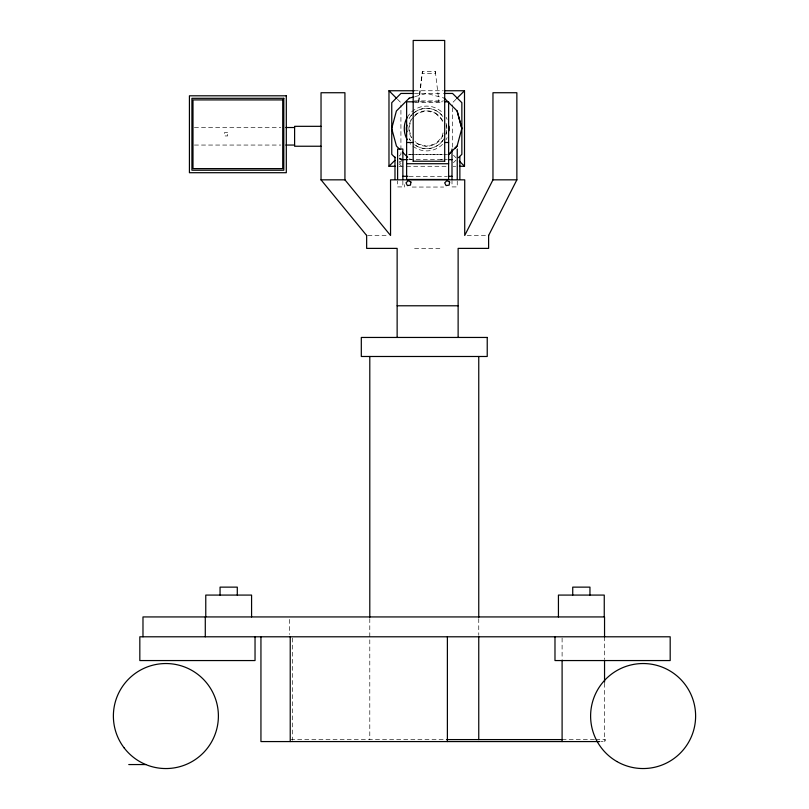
<?xml version="1.0" encoding="UTF-8"?>
<svg xmlns="http://www.w3.org/2000/svg" width="809" height="809" viewBox="0 0 809 809"><rect width="100%" height="100%" fill="white"/><g stroke="black" fill="none" stroke-linecap="round" stroke-linejoin="round"><path stroke-width="0.61" stroke-dasharray="4.04 3.03" d="M418.931 101.803L422.51 71.607M418.445 101.803L422.338 71.607L435.555 71.607L435.555 73.417L422.328 73.417M443.059 132.919L441.876 137.348L435.404 143.84L426.545 146.227L417.677 143.86L415.017 141.201M413.591 117.214L411.154 119.651L408.788 128.52L411.468 137.672M414.4 116.405L417.636 113.159L426.505 110.782L435.454 113.149M399.211 156.046L400.92 154.337L400.92 105.21M455.983 99.274L452.565 102.692L452.565 106.475M453.414 162.71L455.942 160.202M399.707 161.557L401.81 160.93M415.047 96.595L426.768 93.45L444.262 98.132M440.804 159.778L443.17 159.151M409.253 158.867L411.629 159.494M414.157 90.75L443.11 90.75M414.461 93.45L442.735 93.45M414.451 100.892L443.433 100.892M413.187 101.803L442.452 101.803M414.774 102.692L442.493 102.692M194.433 127.519L280.834 127.519M194.433 145.054L280.834 145.054M408.474 154.337L410.992 154.337M412.256 154.337L442.493 154.337M443.747 154.337L447.529 154.337M409.101 154.539L444.93 154.539M409.162 159.626L446.952 159.626M399.049 166.28L405.339 166.28M406.603 166.28L446.881 166.28M453.182 166.28L455.7 166.28M409.162 176.311L446.952 176.311M412.206 187.051L443.656 187.051M367.903 235.348L387.936 235.348M467.238 235.48L487.362 235.348M414.602 248.383L440.662 248.383M290.623 739.588L446.578 739.588M562.103 739.588L594.564 739.588M595.808 739.588L605.547 739.588L605.547 741.57L600.804 741.57M399.707 158.827L401.81 159.363M399.707 159.221L401.81 160.152M399.707 158.038L401.81 159.1M399.363 158.281L401.112 159.575M435.363 113.149L441.856 119.631L443.059 124.111M397.502 99.274L400.92 102.692M453.424 155.197L455.983 157.755M399.252 161.871L400.92 163.549M399.11 163.762L401.355 166.128M435.343 71.607L438.953 101.803M604.545 636.794L604.545 659.517M604.545 683.261L604.545 741.57M562.103 638.048L562.103 659.517M478.756 618.612L478.756 634.994M457.247 180.973L457.247 186.919L451.998 186.919L451.998 180.973M452.565 107.728L452.565 148.037M404.662 184.644L404.662 187.051M402.862 180.973L402.862 186.919L397.613 186.919L397.613 180.973M369.794 618.612L369.794 739.588M292.312 638.058L292.312 740.316M289.369 619.431L289.369 634.448M447.124 137.641A22.399 22.399 0 0 1 446.083 139.684M442.533 144.326A22.399 22.399 0 0 1 410.021 143.486M407.271 117.315A22.399 22.399 0 0 1 443.332 113.523M446.072 117.285A22.399 22.399 0 0 1 447.114 119.328M442.836 140.503A20.185 20.185 0 0 1 414.613 144.73M409.142 138.602A20.185 20.185 0 0 0 410.406 140.523A20.185 20.185 0 0 1 409.212 138.602M413.652 113.027A20.185 20.185 0 0 0 409.121 118.427A20.185 20.185 0 0 1 411.973 114.676M414.582 112.299A20.185 20.185 0 0 1 442.816 116.476M444.161 138.582A20.185 20.185 0 0 1 414.673 144.72M412.823 113.826A20.185 20.185 0 0 1 442.877 116.476M442.968 135.305A17.727 17.727 0 0 1 414.956 141.848M411.265 137.378A17.727 17.727 0 0 1 411.255 119.651M414.936 115.171A17.727 17.727 0 0 1 442.958 121.674M227.612 132.504L224.558 132.504L224.558 135.942L227.612 135.942L227.612 132.504M445.941 134.284A20.185 20.185 0 0 0 445.931 122.685A20.185 20.185 0 0 1 446.012 134.284"/><path stroke-width="1.21" d="M488.616 235.48L516.86 179.831L492.964 179.831L464.72 235.48L464.72 179.831L390.545 179.831L390.545 235.48L344.927 179.831L321.031 179.831L366.649 235.48M409.243 98.162L396.39 110.995L391.708 128.53L396.45 146.045L399.838 149.463M452.029 151.141L448.611 154.559L457.125 146.004L461.838 128.469L457.136 110.954L444.262 98.132M454.597 148.573L457.156 146.004M395.267 166.28L388.977 166.28L394.944 160.313M456.832 98.425L464.508 90.75L444.363 90.75M458.481 157.684L461.858 154.337L461.858 102.692L452.565 93.45L443.969 93.45M409.212 98.162L413.915 96.908M388.977 166.28L388.977 90.75L414.157 90.75M413.52 93.45L400.92 93.45L391.758 102.692L391.758 154.337L395.095 157.684M414.036 101.803L406.624 101.803L406.624 179.477L448.631 179.477L448.631 101.803L444.697 101.803M321.031 126.325L294.607 126.325L294.607 146.237L321.031 146.237M285.84 127.519L294.607 127.519M406.624 142.495L413.187 142.495M444.697 142.495L448.631 142.495M285.84 145.054L294.607 145.054M402.862 159.626L407.898 159.626M448.216 159.626L451.998 159.626M413.187 161.224L444.697 161.224M406.624 163.721L448.631 163.721M459.472 166.28L464.508 166.28L464.508 90.75M402.862 176.311L407.898 176.311M448.216 176.311L451.998 176.311M397.138 305.782L458.127 305.782M446.578 739.588L562.103 739.588M599.56 741.57L260.943 741.57L260.943 636.794M128.752 764.556L145.792 764.556M388.977 90.75L396.653 98.425M459.391 161.163L464.508 166.28M402.407 152.031L407.655 157.239M457.095 110.954L461.808 128.469M604.545 636.956L604.545 616.933L142.981 616.933L142.981 636.794M604.545 660.731L604.545 682.24M604.252 616.933L604.252 595.08L558.432 595.08L558.432 616.933M589.953 595.08L589.953 587.132L572.732 587.132L572.732 595.08M562.103 660.609L562.103 741.57M554.984 636.794L554.984 660.559L670.186 660.559L670.186 636.794L139.826 636.794L139.826 660.559L255.037 660.559L255.037 636.794M516.86 179.962L516.86 92.732L492.964 92.732L492.964 179.962M488.616 235.348L488.616 248.383L458.127 248.383L458.127 337.454M478.756 356.486L478.756 617.348M478.756 636.248L478.756 739.588M459.866 156.986L459.866 178.951M457.247 149.018L457.247 178.971M451.998 149.018L451.998 179.709M447.387 636.794L447.387 741.57M444.697 161.304L444.697 40.45L413.187 40.45L413.187 161.304M402.862 179.709L402.862 149.018L397.613 149.018L397.613 178.971M397.138 337.454L397.138 248.383L366.649 248.383L366.649 235.348M394.984 156.986L394.984 178.951M369.794 356.486L369.794 617.348M344.927 179.962L344.927 92.732L321.031 92.732L321.031 179.962M290.229 636.794L290.229 741.57M251.579 616.933L251.579 595.08L205.769 595.08L205.769 616.933M237.29 595.08L237.29 587.132L220.058 587.132L220.058 595.08M205.284 616.933L205.284 636.794M407.281 139.714A22.399 22.399 0 0 1 407.271 117.315M448.955 126.194A22.399 22.399 0 0 1 448.965 130.775M410.932 182.076L410.456 185.119L407.402 185.605L406.007 182.854L408.181 180.67L410.932 182.076M449.632 182.076L449.147 185.119L446.093 185.605L444.697 182.854L446.881 180.67L449.632 182.076M286.305 95.806L189.427 95.806L189.427 172.711L286.305 172.711L286.305 95.806M283.807 98.304L191.915 98.304L191.915 170.224L283.807 170.224L283.807 98.304M282.735 99.911L192.997 99.911L192.997 168.606L282.735 168.606L282.735 99.911M487.23 337.454L361.31 337.454L361.31 356.486L487.23 356.486L487.23 337.454M124.232 748.012A52.504 52.504 0 0 0 214.395 736.139A52.504 52.504 0 0 0 159.029 663.987A52.504 52.504 0 0 0 124.232 748.012M406.725 125.051A20.185 20.185 0 0 0 406.735 131.988A20.185 20.185 0 0 1 406.796 125.051M616.862 761.512A52.504 52.504 0 0 0 695.619 716.046A52.504 52.504 0 0 0 616.862 670.57A52.504 52.504 0 0 0 616.862 761.512"/></g></svg>
